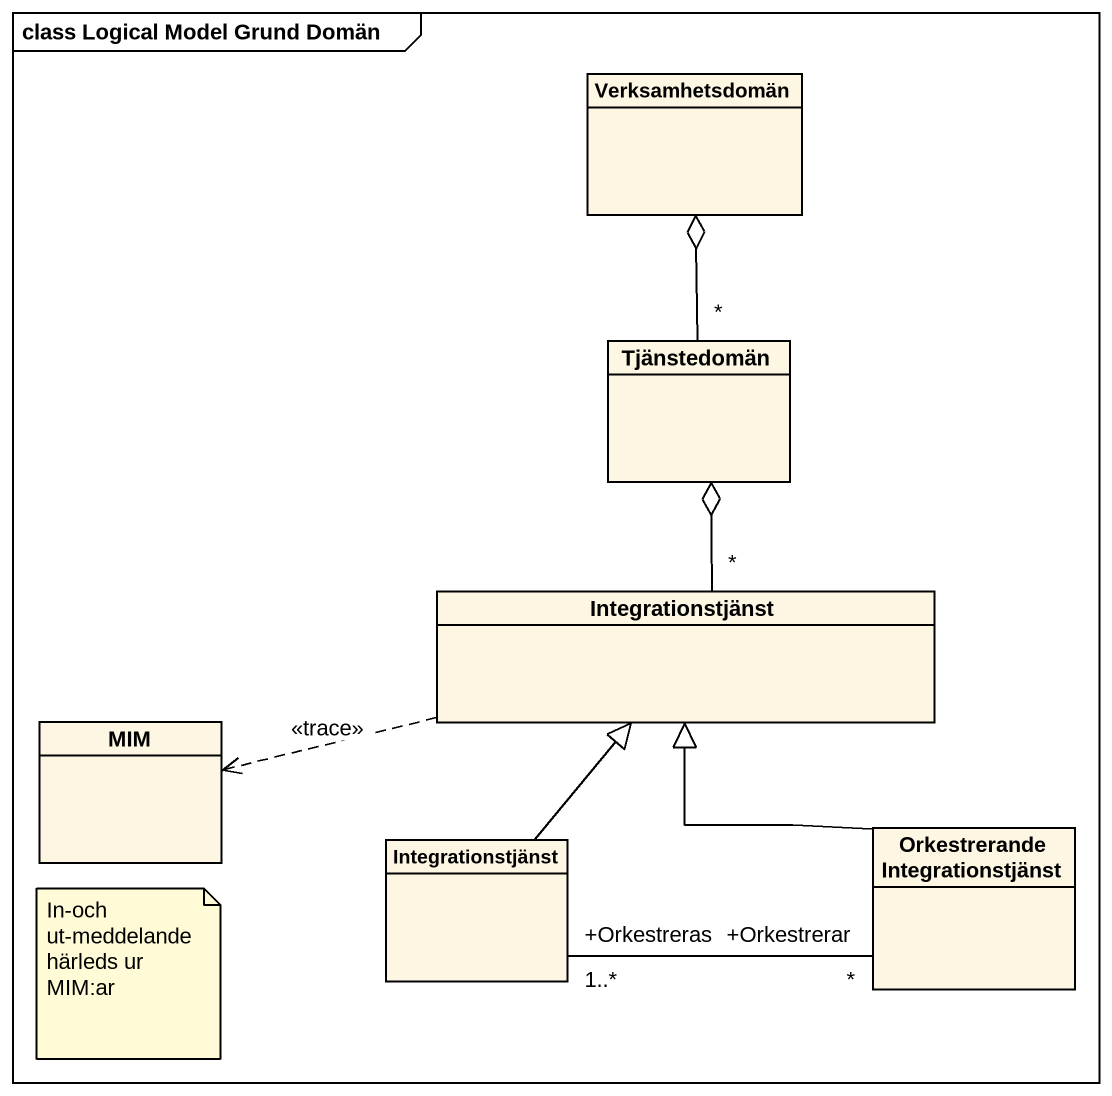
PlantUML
@startuml
mainframe class Logical Model Grund Domän
hide circle
hide empty members
class Verksamhetsdomän
class Tjänstedomän
class Integrationstjänst
class MIM
class "Integrationstjänst" as Integrationstjänst_2
class "Orkestrerande Integrationstjänst" as Orkestrerande
Tjänstedomän "*" -up-o Verksamhetsdomän
Integrationstjänst "*" -up-o Tjänstedomän
Integrationstjänst .left.> MIM : <<trace>>
Integrationstjänst_2 -up-|> Integrationstjänst
Integrationstjänst_2 "+Orkestreras\n1..*" -right- "+Orkestrerar\n*" Orkestrerande
Orkestrerande -up-|> Integrationstjänst
note as N1
  In-och ut-meddelande härleds ur MIM:ar
end note
@enduml
